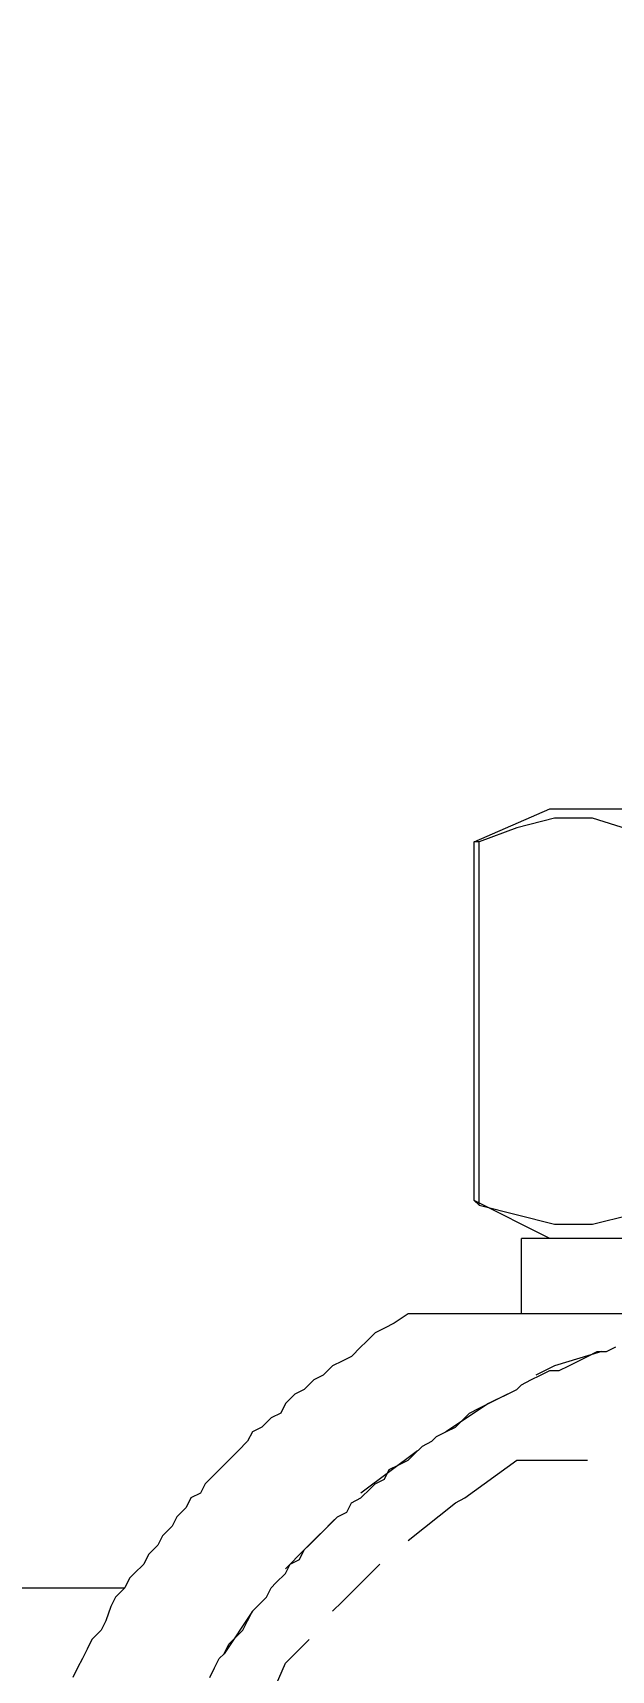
# Model space of a CAD drawing. Header units: millimetres. Extents: x 89051 to 218395, y -330386 to -125649.
# Drawn here: x 90781.83 to 90796.65, y -134289.83 to -134247.85 of the extents above; entities that cross this region are included whole.
import ezdxf

# ---------------------------------------------------------------- set-up
doc = ezdxf.new("R2010")
doc.units = ezdxf.units.MM
doc.header["$LTSCALE"] = 13
doc.layers.add('C00-00-00', color=7, linetype='Continuous')
doc.layers.add('标注、文本', color=3, linetype='Continuous', lineweight=25)
doc.styles.get("Standard").update_dxf_attribs({"font": 'gbenor.shx', "bigfont": 'gbcbig.shx'})
doc.dimstyles.new('1-15', dxfattribs={"dimscale": 20, "dimtxt": 3.5, "dimasz": 2, "dimexe": 1.5, "dimexo": 0.5, "dimgap": 0.5, "dimtad": 1, "dimtoh": 1, "dimdec": 1, "dimdsep": 46, "dimtxsty": 'Standard', "dimcen": 2.5, "dimclrd": 3, "dimclre": 3, "dimclrt": 3, "dimadec": 0, "dimazin": 2, "dimtfac": 1, "dimtdec": 1, "dimtmove": 0, "dimatfit": 2, "dimfxl": 1, "dimarcsym": 0})

# ---------------------------------------------------------------- blocks, each defined once
blk = doc.blocks.new('225635')
at = {"layer": 'C00-00-00', "lineweight": 15}
for points in [[(72506.177, -125578.999), (72508.113, -125578.152)], [(72511.138, -125578.999), (72509.202, -125578.394), (72508.234, -125578.394), (72507.266, -125578.636), (72506.298, -125578.999)], [(72508.113, -125578.152), (72508.234, -125578.152), (72508.476, -125578.152), (72508.96, -125578.152), (72509.686, -125578.152), (72510.412, -125578.152), (72511.38, -125578.152), (72512.469, -125578.152), (72513.679, -125578.152), (72515.011, -125578.152), (72516.342, -125578.152), (72517.552, -125578.152), (72518.883, -125578.152), (72520.214, -125578.152), (72521.424, -125578.152), (72522.513, -125578.152), (72523.481, -125578.152), (72524.207, -125578.152), (72524.933, -125578.152), (72525.417, -125578.152), (72525.659, -125578.152), (72525.78, -125578.152)], [(72506.177, -125588.196), (72506.177, -125578.999)], [(72506.298, -125578.999), (72506.177, -125578.999)], [(72506.298, -125580.21), (72506.298, -125578.999)], [(72506.298, -125588.317), (72506.298, -125578.999)], [(72506.298, -125580.815), (72506.298, -125580.21)], [(72506.298, -125582.872), (72506.298, -125581.057)], [(72506.298, -125585.655), (72506.298, -125583.84)], [(72506.298, -125588.317), (72506.298, -125586.502)], [(72508.113, -125589.164), (72506.177, -125588.196)], [(72506.177, -125588.196), (72506.298, -125588.317)], [(72506.298, -125588.317), (72508.234, -125588.801), (72509.202, -125588.801), (72510.17, -125588.559), (72511.138, -125588.317)], [(72507.387, -125591.1), (72507.387, -125589.164)], [(72526.506, -125589.164), (72526.143, -125589.164), (72525.659, -125589.164), (72525.054, -125589.164), (72524.207, -125589.164), (72523.239, -125589.164), (72522.15, -125589.164), (72520.94, -125589.164), (72519.609, -125589.164), (72518.278, -125589.164), (72516.947, -125589.164), (72515.495, -125589.164), (72514.164, -125589.164), (72512.832, -125589.164), (72511.622, -125589.164), (72510.533, -125589.164), (72509.565, -125589.164), (72508.839, -125589.164), (72508.113, -125589.164), (72507.629, -125589.164), (72507.387, -125589.164)], [(72504.483, -125591.1), (72504.12, -125591.342), (72503.878, -125591.463), (72503.636, -125591.584), (72503.394, -125591.826), (72503.273, -125591.947), (72503.031, -125592.189), (72502.789, -125592.31), (72502.547, -125592.431), (72502.305, -125592.673), (72502.063, -125592.794), (72501.821, -125593.036), (72501.579, -125593.157), (72501.337, -125593.399), (72501.216, -125593.641), (72500.974, -125593.762), (72500.732, -125594.004), (72500.49, -125594.125), (72500.369, -125594.367), (72500.127, -125594.609), (72499.885, -125594.851), (72499.764, -125594.972), (72499.522, -125595.214), (72499.28, -125595.457), (72499.159, -125595.699), (72498.917, -125595.82), (72498.796, -125596.062), (72498.554, -125596.304), (72498.433, -125596.546), (72498.191, -125596.788), (72498.07, -125597.03), (72497.827, -125597.272), (72497.706, -125597.514), (72497.464, -125597.756), (72497.343, -125597.877), (72497.222, -125598.119), (72496.98, -125598.361), (72496.859, -125598.603), (72496.738, -125598.966), (72496.617, -125599.208), (72496.375, -125599.45), (72496.254, -125599.692), (72496.133, -125599.934), (72496.012, -125600.176), (72495.891, -125600.418)], [(72512.106, -125591.1), (72509.807, -125591.1), (72507.629, -125591.1), (72506.419, -125591.1), (72505.33, -125591.1), (72504.846, -125591.1), (72504.483, -125591.1)], [(72499.401, -125600.418), (72499.522, -125600.176), (72499.643, -125599.934), (72499.764, -125599.813), (72499.885, -125599.571), (72500.127, -125599.329), (72500.248, -125599.208), (72500.369, -125598.966), (72500.49, -125598.724), (72500.732, -125598.482), (72500.853, -125598.361), (72500.974, -125598.119), (72501.095, -125597.998), (72501.337, -125597.756), (72501.458, -125597.514), (72501.7, -125597.393), (72501.821, -125597.151), (72501.942, -125597.03), (72502.184, -125596.788), (72502.305, -125596.667), (72502.547, -125596.425), (72502.668, -125596.304), (72502.91, -125596.183), (72503.031, -125595.941), (72503.273, -125595.82), (72503.515, -125595.578), (72503.636, -125595.457), (72503.878, -125595.336), (72503.999, -125595.093), (72504.241, -125594.972), (72504.483, -125594.851), (72504.604, -125594.73), (72504.846, -125594.488), (72505.088, -125594.367), (72505.209, -125594.246), (72505.451, -125594.125), (72505.693, -125594.004), (72505.935, -125593.762), (72506.056, -125593.641), (72506.298, -125593.52), (72506.54, -125593.399), (72506.782, -125593.278), (72507.024, -125593.157), (72507.266, -125593.036), (72507.387, -125592.915), (72507.629, -125592.794), (72507.871, -125592.673), (72508.113, -125592.552), (72508.355, -125592.552), (72508.597, -125592.431), (72508.839, -125592.31), (72509.081, -125592.189), (72509.323, -125592.068), (72509.565, -125592.068), (72509.807, -125591.947)], [(72509.444, -125592.068), (72508.234, -125592.431)], [(72508.234, -125592.431), (72507.75, -125592.673)], [(72507.024, -125593.157), (72506.54, -125593.399)], [(72506.54, -125593.399), (72505.451, -125594.125)], [(72504.725, -125594.609), (72503.273, -125595.699)], [(72505.935, -125595.82), (72507.266, -125594.851)], [(72507.266, -125594.851), (72509.081, -125594.851)], [(72504.483, -125596.909), (72505.693, -125595.941)], [(72505.693, -125595.941), (72505.935, -125595.82)], [(72502.668, -125596.304), (72501.821, -125597.151)], [(72501.821, -125597.151), (72501.337, -125597.635)], [(72502.789, -125598.482), (72503.757, -125597.514)], [(72483.186, -125598.119), (72497.222, -125598.119)], [(72500.853, -125598.361), (72500.49, -125598.724)], [(72502.547, -125598.724), (72502.789, -125598.482)], [(72500.49, -125598.724), (72499.764, -125599.813)], [(72501.337, -125600.055), (72501.942, -125599.45)], [(72500.974, -125600.902), (72501.337, -125600.055)]]:
    blk.add_lwpolyline(points, dxfattribs=at)
blk = doc.blocks.new('*D580')
at = {"layer": 'Defpoints', "color": 0, "transparency": 16777216}
for p in [(90794.776, -134113.287), (90674.312, -134182.836), (90940.67, -134217.792), (90006.08, -134300.778), (90933.981, -134300.778)]:
    blk.add_point(p, dxfattribs=at)
at = {"layer": '标注、文本', "color": 3, "lineweight": -2, "transparency": 16777216}
for p, q in [((90803.436, -134108.287), (90909.885, -134046.828)), ((90943.981, -134300.778), (90977.93, -134300.778))]:
    blk.add_line(p, q, dxfattribs=at)
blk.add_arc((90470.031, -134300.778), 477.9, 4.79703, 25.20297, dxfattribs=at)
at = {"layer": '标注、文本', "color": 3, "transparency": 16777216}
for points in [[(90896.529, -134100.365), (90908.345, -134094.187), (90883.904, -134061.828)], [(90952.917, -134260.534), (90939.596, -134261.092), (90947.93, -134300.778)]]:
    blk.add_solid(points, dxfattribs=at)
at = {"layer": '标注、文本', "color": 3, "transparency": 16777216, "insert": (90975.113, -134165.442), "char_height": 70, "attachment_point": 5, "rotation": 285}
blk.add_mtext('30°', dxfattribs=at)

msp = doc.modelspace()

# ---------------------------------------------------------------- block references
at = {"layer": '标注、文本'}
msp.add_blockref('225635', (18286.963, -8689.591), dxfattribs=at)

# ---------------------------------------------------------------- dimensions: what is measured, and where the dimension line sits
dim = msp.add_angular_dim_2l(base=(90940.67, -134217.792), line1=((90006.08, -134300.778), (90933.981, -134300.778)), line2=((90674.312, -134182.836), (90794.776, -134113.287)), dimstyle='1-15', dxfattribs=at)
dim.commit()
dim.dimension.update_dxf_attribs({"geometry": '*D580', "text_midpoint": (90975.113, -134165.442)})

doc.saveas('drawing.dxf')
